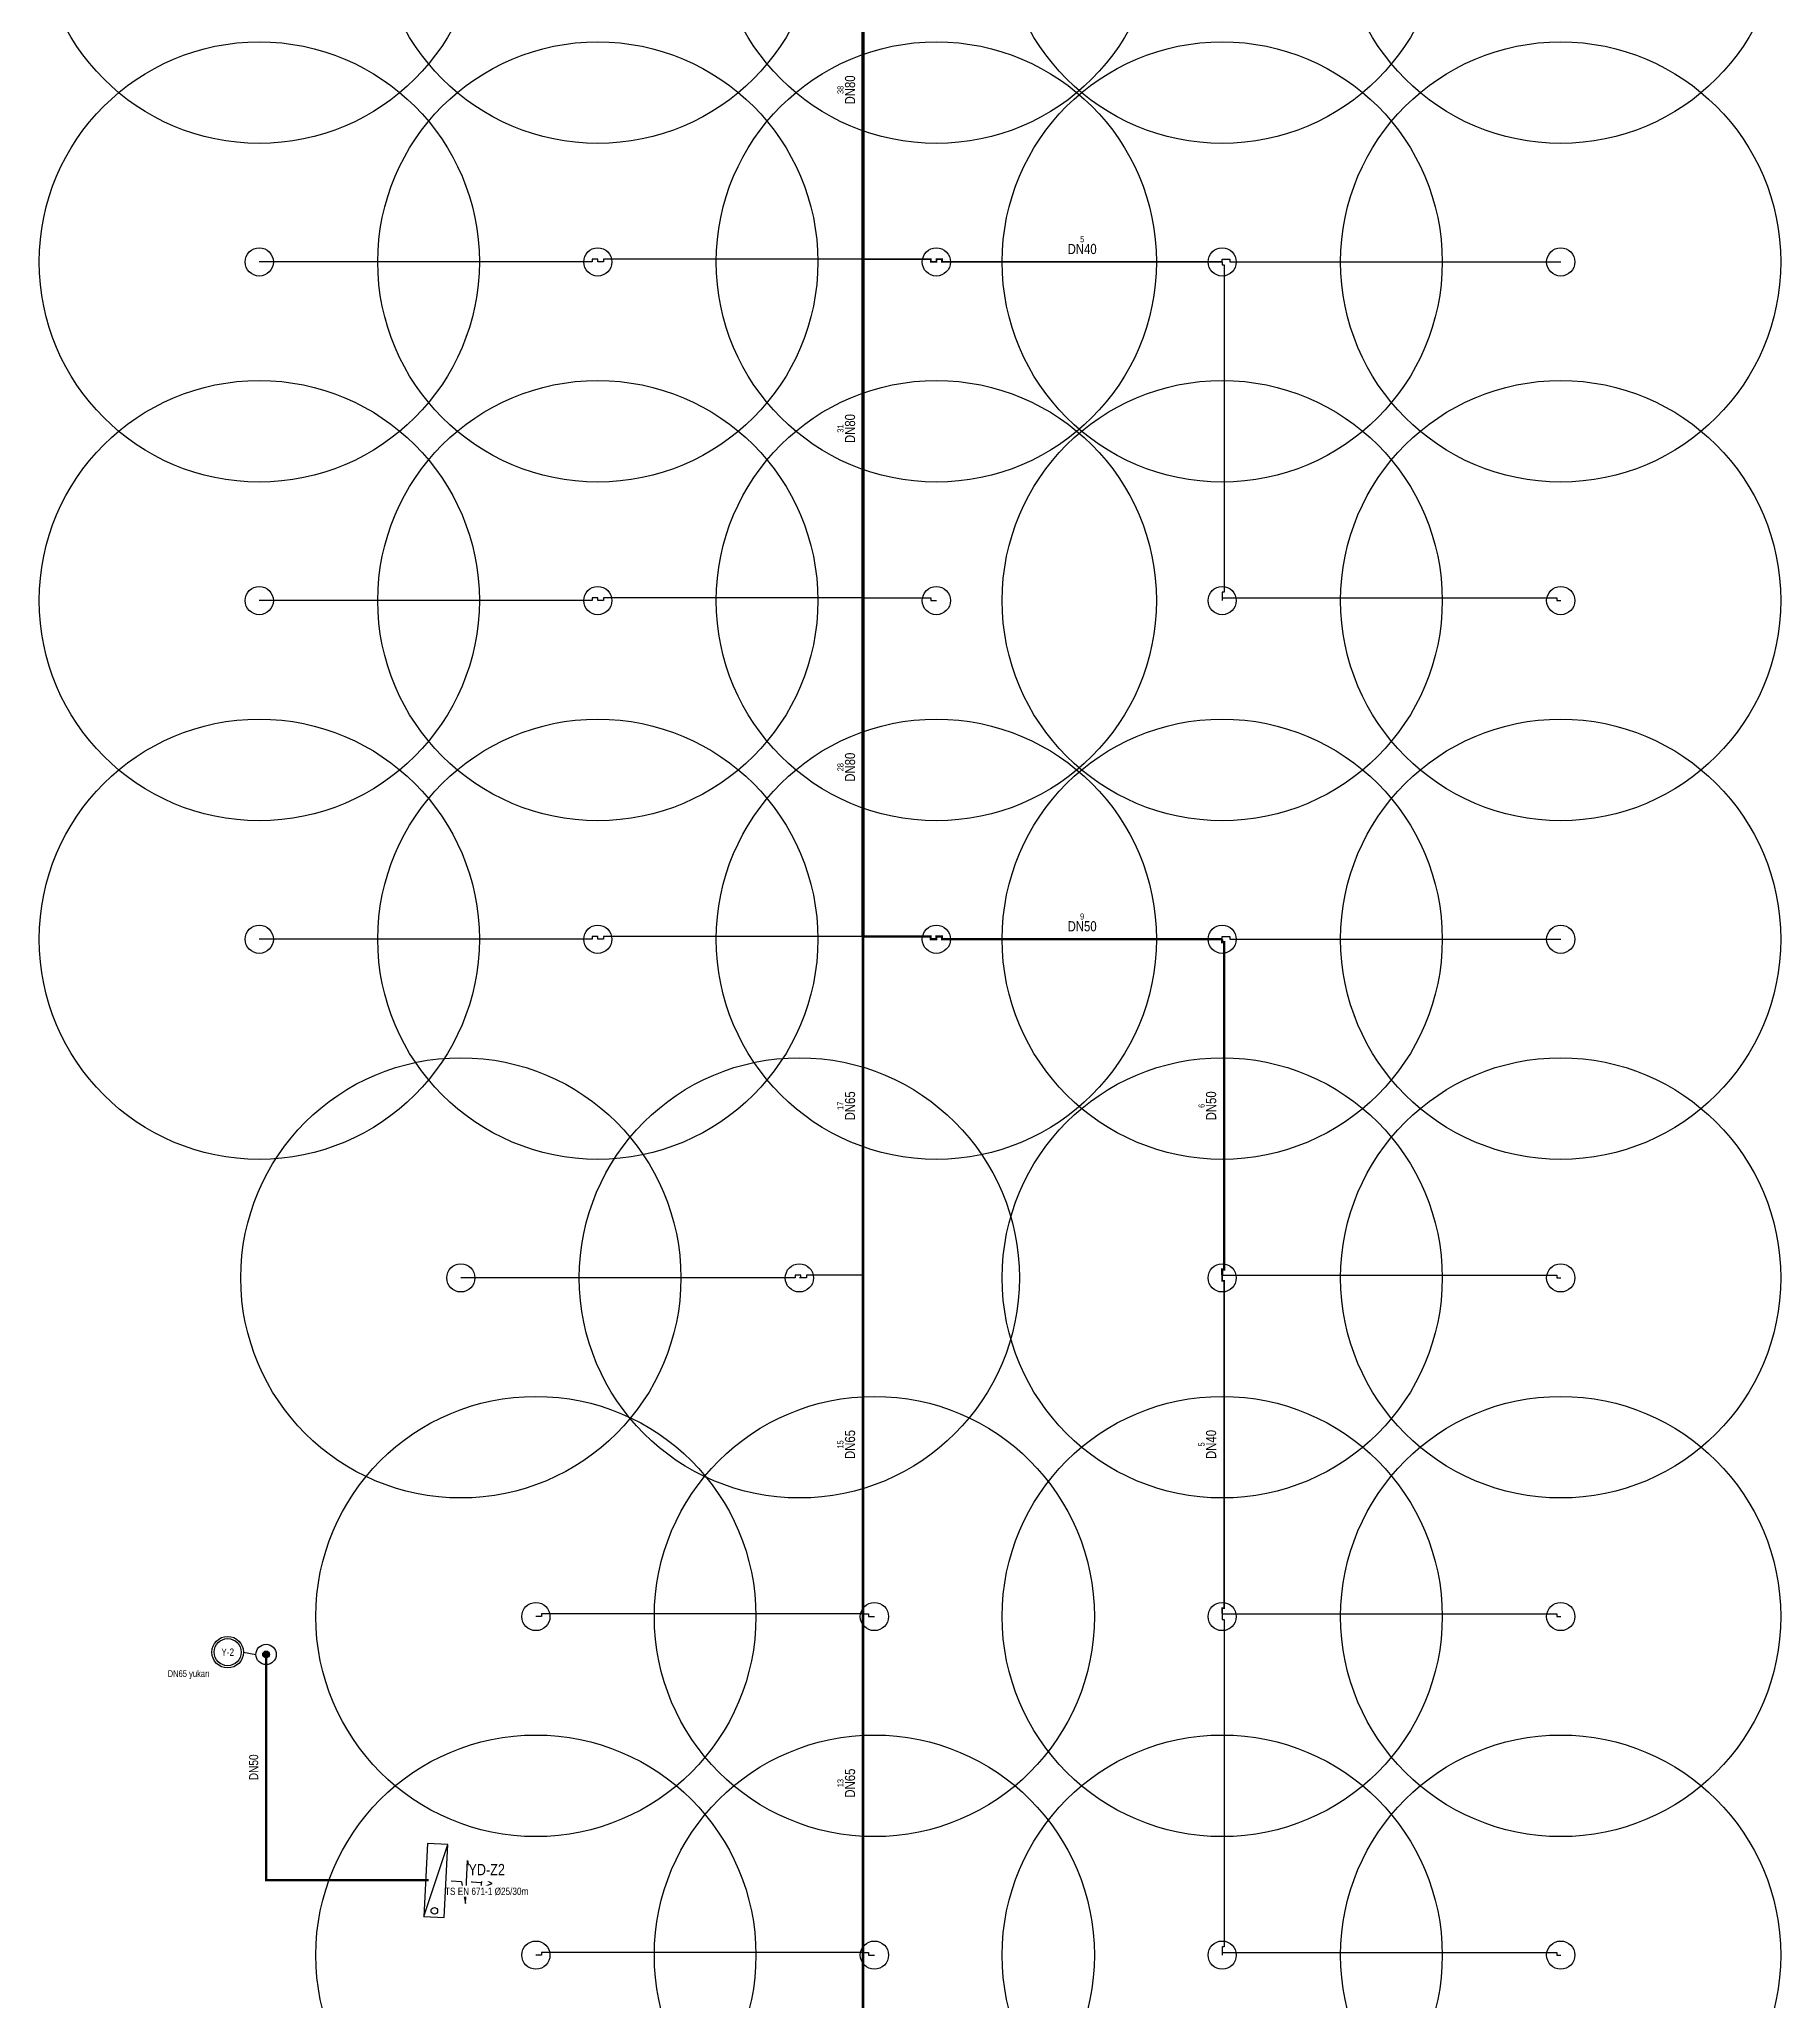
# Model space of a CAD drawing. Header units: centimetres. Extents: x 247996 to 269940, y -458027 to -450648.
# Drawn here: x 250480 to 252023, y -456417 to -454679 of the extents above; entities that cross this region are included whole.
import ezdxf
from ezdxf.enums import TextEntityAlignment as Align

# ---------------------------------------------------------------- set-up
doc = ezdxf.new("R2010")
doc.units = ezdxf.units.CM
for name, color, linetype in [('MTY-SPRINKLER', 15, 'Continuous'), ('MTY-SPRINKLER-BORU', 140, 'Continuous'), ('MTY-SPRINKLER-CAP', 141, 'Continuous'), ('MTY-SPRINKLER-KORUMA', 8, 'Continuous'), ('MTY-YANGIN-DOLAP', 1, 'Continuous'), ('MTY-YANGIN-DOLAP-BORU', 1, 'Continuous'), ('MTY-YANGIN-KOLON', 6, 'Continuous')]:
    doc.layers.add(name, color=color, linetype=linetype)
doc.styles.add('ROTAS', font='arial.ttf')

# ---------------------------------------------------------------- blocks, each defined once
blk = doc.blocks.new('ASL-SPR-UP')
blk.add_circle((0, 0), 12.5)
blk = doc.blocks.new('Y-KOLON')
blk.add_hatch(color=7).paths.add_polyline_path([(3, 0), (2.8, 1.1), (2.1, 2.1), (1.1, 2.8), (0, 3), (-1.1, 2.8), (-2.1, 2.1), (-2.8, 1.1), (-3, 0), (-2.8, -1.1), (-2.1, -2.1), (-1.1, -2.8), (0, -3), (1.1, -2.8), (2.1, -2.1), (2.8, -1.1)])
for radius in [9, 3]:
    blk.add_circle((0, 0), radius)
blk = doc.blocks.new('ASL-YD-PLAN')
for p, q in [((0, 32.8), (-5, 22)), ((-5, 22), (5, 22)), ((5, 22), (0, 32.8)), ((0, 22), (0, 12.3)), ((-21.2, 7.3), (0, 12.3)), ((21.2, 7.3), (-21.2, 7.3)), ((0, 2.3), (21.2, 7.3)), ((0, 2.3), (0, -7.8)), ((36, -32.8), (-36, -12.8)), ((30, -22.8), (30, -22.8))]:
    blk.add_line(p, q)
for points in [[(-36, -12.8), (-36, -32.8), (36, -32.8), (36, -12.8), (-36, -12.8)], [(36, -32.8), (-36, -12.8), (-36, -32.8), (36, -32.8)]]:
    blk.add_lwpolyline(points)
blk.add_circle((30, -22.8), 3.25)

msp = doc.modelspace()

# ---------------------------------------------------------------- linework, layer by layer
at = {"layer": 'MTY-SPRINKLER-BORU'}
for points, const_width in [([(251210, -454574), (251210, -454874)], 3), ([(251210, -454874), (251210, -455174)], 3), ([(251210, -454874), (251270, -454874), (251270, -454876.4), (251275, -454876.4), (251275, -454874), (251280, -454874), (251280, -454876.4), (251528.3, -454876.4)], 1.5), ([(251210, -455174), (251210, -455474)], 3), ([(251210, -455474), (251210, -455774)], 2.5), ([(251210, -455474), (251270, -455474), (251270, -455476.4), (251275, -455476.4), (251275, -455474), (251280, -455474), (251280, -455476.4), (251528.3, -455476.4)], 2), ([(251528.3, -455476.4), (251528.3, -455479), (251530, -455479), (251530, -455769), (251528.3, -455769), (251528.3, -455774)], 2), ([(251210, -455774), (251210, -456074)], 2.5), ([(251528.3, -455774), (251528.3, -455776.4), (251528.3, -455779), (251530, -455779), (251530, -456069), (251528.3, -456069), (251528.3, -456074)], 1.5), ([(251210, -456074), (251210, -456374)], 2.5), ([(251210, -456374), (251210, -456674)], 2.5)]:
    msp.add_lwpolyline(points, dxfattribs=dict(at, const_width=const_width))
for points in [[(250975, -454876.4), (250975, -454874), (250970, -454874), (250970, -454876.4), (250675, -454876.4)], [(251210, -454874), (250980, -454874), (250980, -454876.4), (250975, -454876.4)], [(250975, -454876.4), (250975, -454876.4)], [(251528.3, -454876.4), (251528.3, -454874), (251535, -454874), (251535, -454876.4), (251828.3, -454876.4)], [(251528.3, -454876.4), (251528.3, -454879), (251530, -454879), (251530, -455169), (251528.3, -455169), (251528.3, -455174)], [(250975, -455176.4), (250975, -455174), (250970, -455174), (250970, -455176.4), (250675, -455176.4)], [(251210, -455174), (250980, -455174), (250980, -455176.4), (250975, -455176.4)], [(251210, -455174), (251270, -455174), (251270, -455176.4), (251275, -455176.4)], [(251528.3, -455174), (251825, -455174), (251825, -455176.4), (251828.3, -455176.4)], [(251528.3, -455174), (251528.3, -455176.4)], [(250975, -455176.4), (250975, -455176.4)], [(250975, -455476.4), (250975, -455474), (250970, -455474), (250970, -455476.4), (250675, -455476.4)], [(251210, -455474), (250980, -455474), (250980, -455476.4), (250975, -455476.4)], [(250975, -455476.4), (250975, -455476.4)], [(251528.3, -455476.4), (251528.3, -455474), (251535, -455474), (251535, -455476.4), (251828.3, -455476.4)], [(251155, -455776.4), (251155, -455774), (251150, -455774), (251150, -455776.4), (250853.6, -455776.4)], [(251155, -455776.4), (251153.6, -455776.4)], [(251210, -455774), (251160, -455774), (251160, -455776.4), (251155, -455776.4)], [(251528.3, -455774), (251825, -455774), (251825, -455776.4), (251828.3, -455776.4)], [(251210, -456074), (250925, -456074), (250925, -456076.4), (250920.1, -456076.4)], [(251210, -456074), (251215, -456074), (251215, -456076.4), (251220.1, -456076.4)], [(251528.3, -456074), (251825, -456074), (251825, -456076.4), (251828.3, -456076.4)], [(251528.3, -456074), (251528.3, -456076.4)], [(251528.3, -456076.4), (251528.3, -456079), (251530, -456079), (251530, -456369), (251528.3, -456369), (251528.3, -456374)], [(251210, -456374), (250925, -456374), (250925, -456376.4), (250920.1, -456376.4)], [(251210, -456374), (251215, -456374), (251215, -456376.4), (251220.1, -456376.4)], [(251528.3, -456374), (251825, -456374), (251825, -456376.4), (251828.3, -456376.4)], [(251528.3, -456374), (251528.3, -456376.4)]]:
    msp.add_lwpolyline(points, dxfattribs=at)
at = {"layer": 'MTY-SPRINKLER-KORUMA'}
for centre in [(250675, -454576.4), (250975, -454576.4), (251275, -454576.4), (251528.3, -454576.4), (251828.3, -454576.4), (250675, -454876.4), (250975, -454876.4), (251275, -454876.4), (251528.3, -454876.4), (251828.3, -454876.4), (250675, -455176.4), (250975, -455176.4), (251275, -455176.4), (251528.3, -455176.4), (251828.3, -455176.4), (250675, -455476.4), (250975, -455476.4), (251275, -455476.4), (251528.3, -455476.4), (251828.3, -455476.4), (250853.6, -455776.4), (251153.6, -455776.4), (251528.3, -455776.4), (251828.3, -455776.4), (250920.1, -456076.4), (251220.1, -456076.4), (251528.3, -456076.4), (251828.3, -456076.4), (250920.1, -456376.4), (251220.1, -456376.4), (251528.3, -456376.4), (251828.3, -456376.4)]:
    msp.add_circle(centre, 195, dxfattribs=at)

# ---------------------------------------------------------------- block references
at = {"layer": 'MTY-SPRINKLER'}
for p in [(250675, -454876.4), (250975, -454876.4), (251275, -454876.4), (251528.3, -454876.4), (251828.3, -454876.4), (250675, -455176.4), (250975, -455176.4), (251275, -455176.4), (251528.3, -455176.4), (251828.3, -455176.4), (250675, -455476.4), (250975, -455476.4), (251275, -455476.4), (251528.3, -455476.4), (251828.3, -455476.4), (250853.6, -455776.4), (251153.6, -455776.4), (251528.3, -455776.4), (251828.3, -455776.4), (250920.1, -456076.4), (251220.1, -456076.4), (251528.3, -456076.4), (251828.3, -456076.4), (250920.1, -456376.4), (251220.1, -456376.4), (251528.3, -456376.4), (251828.3, -456376.4)]:
    msp.add_blockref('ASL-SPR-UP', p, dxfattribs=at)
at = {"layer": 'MTY-YANGIN-DOLAP', "xscale": 0.9, "yscale": 0.9, "rotation": -92.90218075733016}
msp.add_blockref('ASL-YD-PLAN', (250852, -456311.3), dxfattribs=at)

# ---------------------------------------------------------------- wipeouts: each hides what was drawn before it
for points in [[(250662, -456108), (250660.9, -456102.3), (250657.6, -456097.4), (250652.7, -456094.1), (250647, -456093), (250641.3, -456094.1), (250636.4, -456097.4), (250633.1, -456102.3), (250632, -456108), (250633.1, -456113.7), (250636.4, -456118.6), (250641.3, -456121.9), (250647, -456123), (250652.7, -456121.9), (250657.6, -456118.6), (250660.9, -456113.7)], [(250691, -456110), (250690.2, -456106.2), (250688.1, -456102.9), (250684.8, -456100.8), (250681, -456100), (250677.2, -456100.8), (250673.9, -456102.9), (250671.8, -456106.2), (250671, -456110), (250671.8, -456113.8), (250673.9, -456117.1), (250677.2, -456119.2), (250681, -456120), (250684.8, -456119.2), (250688.1, -456117.1), (250690.2, -456113.8)]]:
    msp.add_wipeout(points)

# ---------------------------------------------------------------- next in the draw order: linework, layer by layer
at = {"layer": 'MTY-YANGIN-DOLAP-BORU', "const_width": 2}
msp.add_lwpolyline([(250681, -456110), (250681, -456310), (250825, -456310)], dxfattribs=at)
at = {"layer": 'MTY-YANGIN-KOLON'}
msp.add_line((250661, -456108), (250672, -456110), dxfattribs=at)
for radius in [14, 12]:
    msp.add_circle((250647, -456108), radius, dxfattribs=at)

# ---------------------------------------------------------------- next in the draw order: block references
msp.add_blockref('Y-KOLON', (250681, -456110), dxfattribs=at)

# ---------------------------------------------------------------- next in the draw order: texts
at = {"layer": 'MTY-YANGIN-KOLON', "style": 'ROTAS', "width": 0.8}
msp.add_text('Y-2', height=6.5, dxfattribs=at).set_placement((250647, -456108), align=Align.MIDDLE_CENTER)

# ---------------------------------------------------------------- next in the draw order: wipeouts: each hides what was drawn before it
for points in [[(251205.2, -454736.5), (251205.2, -454715.1), (251191.8, -454715.1), (251191.8, -454736.5)], [(251391.6, -454871.6), (251413.1, -454871.6), (251413.1, -454858.1), (251391.6, -454858.1)], [(251205.2, -455036.5), (251205.2, -455015.1), (251191.8, -455015.1), (251191.8, -455036.5)], [(251205.2, -455336.5), (251205.2, -455315.1), (251191.8, -455315.1), (251191.8, -455336.5)], [(251391.6, -455471.6), (251413.1, -455471.6), (251413.1, -455458.1), (251391.6, -455458.1)], [(251205.2, -455636.5), (251205.2, -455615.1), (251191.8, -455615.1), (251191.8, -455636.5)], [(251525.2, -455636.5), (251525.2, -455615.1), (251511.8, -455615.1), (251511.8, -455636.5)], [(251205.2, -455936.5), (251205.2, -455915.1), (251191.8, -455915.1), (251191.8, -455936.5)], [(251525.2, -455936.5), (251525.2, -455915.1), (251511.8, -455915.1), (251511.8, -455936.5)], [(251205.2, -456236.5), (251205.2, -456215.1), (251191.8, -456215.1), (251191.8, -456236.5)], [(250860.1, -456311.1), (250888.9, -456311.1), (250888.9, -456296.1), (250860.1, -456296.1)]]:
    msp.add_wipeout(points)

# ---------------------------------------------------------------- next in the draw order: texts
at = {"layer": 'MTY-SPRINKLER-CAP', "style": 'ROTAS', "width": 0.8}
for s, p in [('DN80', (251198.5, -454724)), ('DN80', (251198.5, -455024)), ('DN80', (251198.5, -455324)), ('DN65', (251198.5, -455624)), ('DN50', (251518.5, -455624)), ('DN65', (251198.5, -455924)), ('DN40', (251518.5, -455924)), ('DN65', (251198.5, -456224))]:
    msp.add_text(s, height=9, rotation=90, dxfattribs=at).set_placement(p, align=Align.MIDDLE_CENTER)
for s, p in [('DN40', (251404.2, -454864.9)), ('DN50', (251404.2, -455464.9))]:
    msp.add_text(s, height=9, dxfattribs=at).set_placement(p, align=Align.MIDDLE_CENTER)
at = {"layer": 'MTY-YANGIN-DOLAP', "style": 'ROTAS', "width": 0.8}
msp.add_text('YD-Z2', height=10, dxfattribs=at).set_placement((250876.5, -456308.6), align=Align.BOTTOM_CENTER)

# ---------------------------------------------------------------- next in the draw order: wipeouts: each hides what was drawn before it
for points in [[(250594.7, -456131.5), (250629.8, -456131.5), (250629.8, -456122.5), (250594.7, -456122.5)], [(250676, -456221.1), (250676, -456202), (250664, -456202), (250664, -456221.1)], [(250843.2, -456324.7), (250907.1, -456324.7), (250907.1, -456314.9), (250843.2, -456314.9)]]:
    msp.add_wipeout(points)

# ---------------------------------------------------------------- next in the draw order: texts
msp.add_text('DN50', height=8, rotation=90, dxfattribs=at).set_placement((250670, -456210), align=Align.MIDDLE_CENTER)
msp.add_text('TS EN 671-1 Ø25/30m', height=6.5, dxfattribs=at).set_placement((250876.5, -456316.6), align=Align.TOP_CENTER)
at = {"layer": 'MTY-YANGIN-KOLON', "style": 'ROTAS', "width": 0.8}
msp.add_text('DN65 yukarı', height=6, dxfattribs=at).set_placement((250631, -456124), align=Align.TOP_RIGHT)

# ---------------------------------------------------------------- next in the draw order: wipeouts: each hides what was drawn before it
for points in [[(251194, -454728.8), (251194, -454721.3), (251185.9, -454721.3), (251185.9, -454728.8)], [(251400.7, -454860.4), (251405.5, -454860.4), (251405.5, -454852.3), (251400.7, -454852.3)], [(251194, -455028.8), (251194, -455021.3), (251185.9, -455021.3), (251185.9, -455028.8)], [(251194, -455328.8), (251194, -455321.3), (251185.9, -455321.3), (251185.9, -455328.8)], [(251400.7, -455460.4), (251405.5, -455460.4), (251405.5, -455452.3), (251400.7, -455452.3)], [(251194, -455628.8), (251194, -455621.3), (251185.9, -455621.3), (251185.9, -455628.8)], [(251514, -455627.5), (251514, -455622.7), (251505.9, -455622.7), (251505.9, -455627.5)], [(251194, -455928.8), (251194, -455921.3), (251185.9, -455921.3), (251185.9, -455928.8)], [(251514, -455927.5), (251514, -455922.7), (251505.9, -455922.7), (251505.9, -455927.5)], [(251194, -456228.8), (251194, -456221.3), (251185.9, -456221.3), (251185.9, -456228.8)]]:
    msp.add_wipeout(points)

# ---------------------------------------------------------------- next in the draw order: texts
at = {"layer": 'MTY-SPRINKLER-CAP', "style": 'ROTAS', "width": 0.8}
for s, p in [('38', (251190, -454724)), ('31', (251190, -455024)), ('28', (251190, -455324)), ('17', (251190, -455624)), ('6', (251510, -455624)), ('15', (251190, -455924)), ('5', (251510, -455924)), ('13', (251190, -456224))]:
    msp.add_text(s, height=5.4, rotation=90, dxfattribs=at).set_placement(p, align=Align.MIDDLE_CENTER)
for s, p in [('5', (251404.2, -454856.3)), ('9', (251404.2, -455456.3))]:
    msp.add_text(s, height=5.4, dxfattribs=at).set_placement(p, align=Align.MIDDLE_CENTER)

doc.saveas('drawing.dxf')
